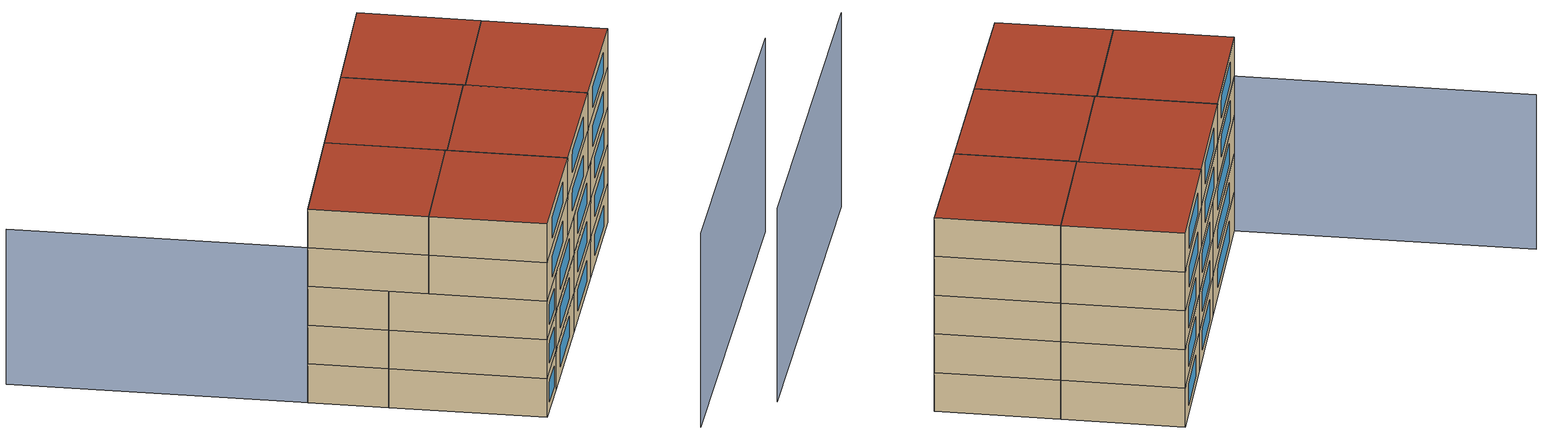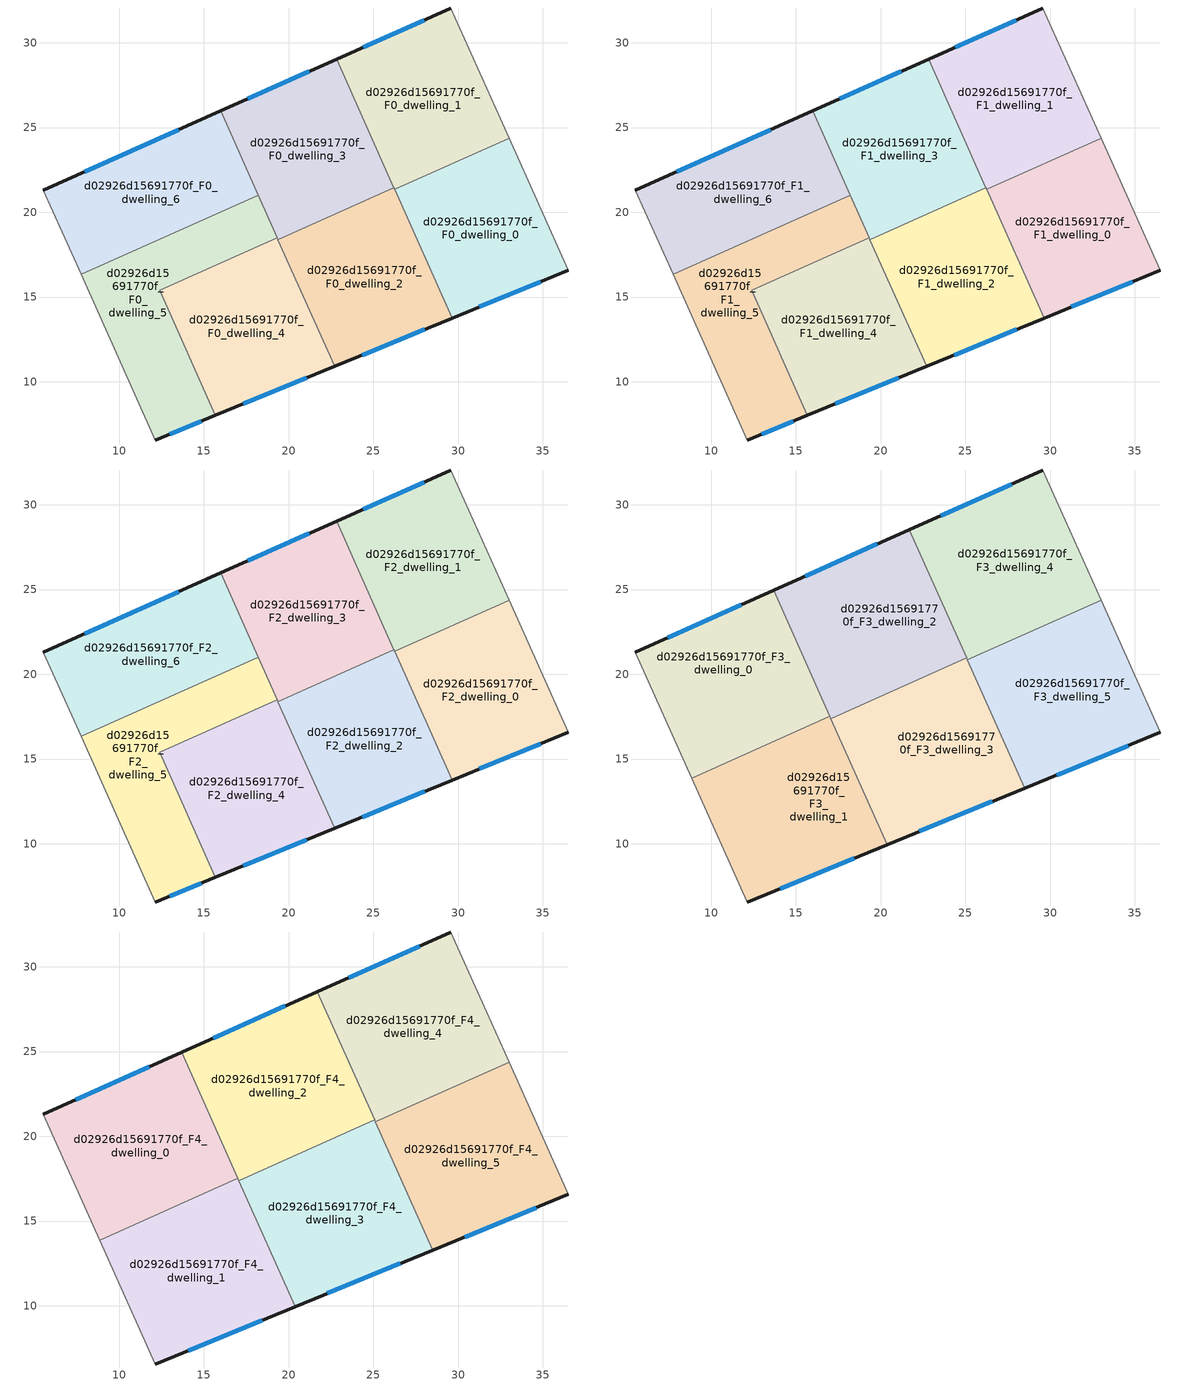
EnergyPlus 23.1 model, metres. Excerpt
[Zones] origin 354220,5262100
d02926d15691770f_F0_dwelling_0
 floor ground (EU_floor_Construction): 33.01,24.36 36.49,16.57 29.65,13.76 26.26,21.35 z0
 wall outside (EU_wall_Construction): 29.65,13.76 36.49,16.57 z0:3
 wall to d02926d15691770f_F0_dwelling_1 (EU_wall_Construction): 33.01,24.36 26.26,21.35 z0:3
 wall adiabatic (EU_wall_Construction): 36.49,16.57 33.01,24.36 z0:3
 wall to d02926d15691770f_F0_dwelling_2 (EU_wall_Construction): 26.26,21.35 29.65,13.76 z0:3
 window (EU_Window_Construction): 31.26,14.42 34.89,15.91 z0.7:2.3
d02926d15691770f_F0_dwelling_1
 floor ground (EU_floor_Construction): 29.58,32.05 33.01,24.36 26.26,21.35 22.83,29.04 z0
 wall outside (EU_wall_Construction): 29.58,32.05 22.83,29.04 z0:3
 wall adiabatic (EU_wall_Construction): 33.01,24.36 29.58,32.05 z0:3
 wall to d02926d15691770f_F0_dwelling_3 (EU_wall_Construction): 22.83,29.04 26.22,21.45 z0:3
 wall to d02926d15691770f_F0_dwelling_2 (EU_wall_Construction): 26.22,21.45 26.26,21.35 z0:3
 window (EU_Window_Construction): 27.99,31.34 24.41,29.75 z0.7:2.3
d02926d15691770f_F0_dwelling_2
 floor ground (EU_floor_Construction): 26.22,21.45 29.65,13.76 22.72,10.91 19.38,18.39 z0
 wall outside (EU_wall_Construction): 22.72,10.91 29.65,13.76 z0:3
 wall to d02926d15691770f_F0_dwelling_3 (EU_wall_Construction): 26.22,21.45 19.38,18.39 z0:3
 wall to d02926d15691770f_F0_dwelling_4 (EU_wall_Construction): 19.38,18.39 22.72,10.91 z0:3
 window (EU_Window_Construction): 24.35,11.58 28.02,13.09 z0.7:2.3
d02926d15691770f_F0_dwelling_3
 floor ground (EU_floor_Construction): 22.83,29.04 26.22,21.45 19.38,18.39 15.99,25.98 z0
 wall outside (EU_wall_Construction): 22.83,29.04 15.99,25.98 z0:3
 wall to d02926d15691770f_F0_dwelling_6 (EU_wall_Construction): 15.99,25.98 18.21,21.01 z0:3
 wall to d02926d15691770f_F0_dwelling_5 (EU_wall_Construction): 18.21,21.01 19.33,18.5 z0:3
 wall to d02926d15691770f_F0_dwelling_4 (EU_wall_Construction): 19.33,18.5 19.37,18.39 z0:3
 window (EU_Window_Construction): 21.22,28.32 17.59,26.7 z0.7:2.3
d02926d15691770f_F0_dwelling_4
 floor ground (EU_floor_Construction): 19.33,18.5 22.72,10.91 15.69,8.02 12.39,15.4 z0
 wall outside (EU_wall_Construction): 15.69,8.02 22.72,10.91 z0:3
 wall to d02926d15691770f_F0_dwelling_5 (EU_wall_Construction): 19.33,18.5 12.39,15.4 15.69,8.02 z0:3
 window (EU_Window_Construction): 17.34,8.7 21.07,10.23 z0.7:2.3
d02926d15691770f_F0_dwelling_5
 floor ground (EU_floor_Construction): 18.21,21.01 19.33,18.5 12.39,15.4 15.69,8.02 12.14,6.57 7.76,16.35 z0
 wall outside (EU_wall_Construction): 12.14,6.57 15.69,8.02 z0:3
 wall adiabatic (EU_wall_Construction): 7.76,16.35 12.14,6.57 z0:3
 wall to d02926d15691770f_F0_dwelling_6 (EU_wall_Construction): 18.21,21.01 7.76,16.35 z0:3
 window (EU_Window_Construction): 12.97,6.91 14.85,7.68 z0.7:2.3
d02926d15691770f_F0_dwelling_6
 floor ground (EU_floor_Construction): 15.99,25.98 18.21,21.01 7.76,16.35 5.53,21.31 z0
 wall outside (EU_wall_Construction): 15.99,25.98 5.53,21.31 z0:3
 wall adiabatic (EU_wall_Construction): 5.53,21.31 7.76,16.35 z0:3
 window (EU_Window_Construction): 13.53,24.88 7.99,22.41 z0.7:2.3
d02926d15691770f_F1_dwelling_0
 floor to d02926d15691770f_F0_dwelling_0 (EU_floor_Construction): 33.01,24.36 36.49,16.57 29.65,13.76 26.26,21.35 z3
 wall outside (EU_wall_Construction): 29.65,13.76 36.49,16.57 z3:6
 wall to d02926d15691770f_F1_dwelling_1 (EU_wall_Construction): 33.01,24.36 26.26,21.35 z3:6
 wall adiabatic (EU_wall_Construction): 36.49,16.57 33.01,24.36 z3:6
 wall to d02926d15691770f_F1_dwelling_2 (EU_wall_Construction): 26.26,21.35 29.65,13.76 z3:6
 window (EU_Window_Construction): 31.26,14.42 34.89,15.91 z3.7:5.3
d02926d15691770f_F1_dwelling_1
 floor to d02926d15691770f_F0_dwelling_1 (EU_floor_Construction): 29.58,32.05 33.01,24.36 26.26,21.35 22.83,29.04 z3
 wall outside (EU_wall_Construction): 29.58,32.05 22.83,29.04 z3:6
 wall adiabatic (EU_wall_Construction): 33.01,24.36 29.58,32.05 z3:6
 wall to d02926d15691770f_F1_dwelling_3 (EU_wall_Construction): 22.83,29.04 26.22,21.45 z3:6
 wall to d02926d15691770f_F1_dwelling_2 (EU_wall_Construction): 26.22,21.45 26.26,21.35 z3:6
 window (EU_Window_Construction): 27.99,31.34 24.41,29.75 z3.7:5.3
d02926d15691770f_F1_dwelling_2
 floor to d02926d15691770f_F0_dwelling_2 (EU_floor_Construction): 26.22,21.45 29.65,13.76 22.72,10.91 19.38,18.39 z3
 wall outside (EU_wall_Construction): 22.72,10.91 29.65,13.76 z3:6
 wall to d02926d15691770f_F1_dwelling_3 (EU_wall_Construction): 26.22,21.45 19.38,18.39 z3:6
 wall to d02926d15691770f_F1_dwelling_4 (EU_wall_Construction): 19.38,18.39 22.72,10.91 z3:6
 window (EU_Window_Construction): 24.35,11.58 28.02,13.09 z3.7:5.3
d02926d15691770f_F1_dwelling_3
 floor to d02926d15691770f_F0_dwelling_3 (EU_floor_Construction): 22.83,29.04 26.22,21.45 19.38,18.39 15.99,25.98 z3
 wall outside (EU_wall_Construction): 22.83,29.04 15.99,25.98 z3:6
 wall to d02926d15691770f_F1_dwelling_6 (EU_wall_Construction): 15.99,25.98 18.21,21.01 z3:6
 wall to d02926d15691770f_F1_dwelling_5 (EU_wall_Construction): 18.21,21.01 19.33,18.5 z3:6
 wall to d02926d15691770f_F1_dwelling_4 (EU_wall_Construction): 19.33,18.5 19.37,18.39 z3:6
 window (EU_Window_Construction): 21.22,28.32 17.59,26.7 z3.7:5.3
d02926d15691770f_F1_dwelling_4
 floor to d02926d15691770f_F0_dwelling_4 (EU_floor_Construction): 19.33,18.5 22.72,10.91 15.69,8.02 12.39,15.4 z3
 wall outside (EU_wall_Construction): 15.69,8.02 22.72,10.91 z3:6
 wall to d02926d15691770f_F1_dwelling_5 (EU_wall_Construction): 19.33,18.5 12.39,15.4 15.69,8.02 z3:6
 window (EU_Window_Construction): 17.34,8.7 21.07,10.23 z3.7:5.3
d02926d15691770f_F1_dwelling_5
 floor to d02926d15691770f_F0_dwelling_5 (EU_floor_Construction): 18.21,21.01 19.33,18.5 12.39,15.4 15.69,8.02 12.14,6.57 7.76,16.35 z3
 wall outside (EU_wall_Construction): 12.14,6.57 15.69,8.02 z3:6
 wall adiabatic (EU_wall_Construction): 7.76,16.35 12.14,6.57 z3:6
 wall to d02926d15691770f_F1_dwelling_6 (EU_wall_Construction): 18.21,21.01 7.76,16.35 z3:6
 window (EU_Window_Construction): 12.97,6.91 14.85,7.68 z3.7:5.3
d02926d15691770f_F1_dwelling_6
 floor to d02926d15691770f_F0_dwelling_6 (EU_floor_Construction): 15.99,25.98 18.21,21.01 7.76,16.35 5.53,21.31 z3
 wall outside (EU_wall_Construction): 15.99,25.98 5.53,21.31 z3:6
 wall adiabatic (EU_wall_Construction): 5.53,21.31 7.76,16.35 z3:6
 window (EU_Window_Construction): 13.53,24.88 7.99,22.41 z3.7:5.3
d02926d15691770f_F2_dwelling_0
 floor to d02926d15691770f_F1_dwelling_0 (EU_floor_Construction): 33.01,24.36 36.49,16.57 29.65,13.76 26.26,21.35 z6
 wall outside (EU_wall_Construction): 29.65,13.76 36.49,16.57 z6:9
 wall to d02926d15691770f_F2_dwelling_1 (EU_wall_Construction): 33.01,24.36 26.26,21.35 z6:9
 wall adiabatic (EU_wall_Construction): 36.49,16.57 33.01,24.36 z6:9
 wall to d02926d15691770f_F2_dwelling_2 (EU_wall_Construction): 26.26,21.35 29.65,13.76 z6:9
 window (EU_Window_Construction): 31.26,14.42 34.89,15.91 z6.7:8.3
 ceiling adiabatic (EU_roof_Construction): 36.49,16.57 33.01,24.36 26.26,21.35 29.65,13.76 z9
d02926d15691770f_F2_dwelling_1
 floor to d02926d15691770f_F1_dwelling_1 (EU_floor_Construction): 29.58,32.05 33.01,24.36 26.26,21.35 22.83,29.04 z6
 wall outside (EU_wall_Construction): 29.58,32.05 22.83,29.04 z6:9
 wall adiabatic (EU_wall_Construction): 33.01,24.36 29.58,32.05 z6:9
 wall to d02926d15691770f_F2_dwelling_3 (EU_wall_Construction): 22.83,29.04 26.22,21.45 z6:9
 wall to d02926d15691770f_F2_dwelling_2 (EU_wall_Construction): 26.22,21.45 26.26,21.35 z6:9
 window (EU_Window_Construction): 27.99,31.34 24.41,29.75 z6.7:8.3
d02926d15691770f_F2_dwelling_2
 floor to d02926d15691770f_F1_dwelling_2 (EU_floor_Construction): 26.22,21.45 29.65,13.76 22.72,10.91 19.38,18.39 z6
 wall outside (EU_wall_Construction): 22.72,10.91 29.65,13.76 z6:9
 wall to d02926d15691770f_F2_dwelling_3 (EU_wall_Construction): 26.22,21.45 19.38,18.39 z6:9
 wall to d02926d15691770f_F2_dwelling_4 (EU_wall_Construction): 19.38,18.39 22.72,10.91 z6:9
 window (EU_Window_Construction): 24.35,11.58 28.02,13.09 z6.7:8.3
d02926d15691770f_F2_dwelling_3
 floor to d02926d15691770f_F1_dwelling_3 (EU_floor_Construction): 22.83,29.04 26.22,21.45 19.38,18.39 15.99,25.98 z6
 wall outside (EU_wall_Construction): 22.83,29.04 15.99,25.98 z6:9
 wall to d02926d15691770f_F2_dwelling_6 (EU_wall_Construction): 15.99,25.98 18.21,21.01 z6:9
 wall to d02926d15691770f_F2_dwelling_5 (EU_wall_Construction): 18.21,21.01 19.33,18.5 z6:9
 wall to d02926d15691770f_F2_dwelling_4 (EU_wall_Construction): 19.33,18.5 19.37,18.39 z6:9
 window (EU_Window_Construction): 21.22,28.32 17.59,26.7 z6.7:8.3
d02926d15691770f_F2_dwelling_4
 floor to d02926d15691770f_F1_dwelling_4 (EU_floor_Construction): 19.33,18.5 22.72,10.91 15.69,8.02 12.39,15.4 z6
 wall outside (EU_wall_Construction): 15.69,8.02 22.72,10.91 z6:9
 wall to d02926d15691770f_F2_dwelling_5 (EU_wall_Construction): 19.33,18.5 12.39,15.4 15.69,8.02 z6:9
 window (EU_Window_Construction): 17.34,8.7 21.07,10.23 z6.7:8.3
d02926d15691770f_F2_dwelling_5
 floor to d02926d15691770f_F1_dwelling_5 (EU_floor_Construction): 18.21,21.01 19.33,18.5 12.39,15.4 15.69,8.02 12.14,6.57 7.76,16.35 z6
 wall outside (EU_wall_Construction): 12.14,6.57 15.69,8.02 z6:9
 wall adiabatic (EU_wall_Construction): 7.76,16.35 12.14,6.57 z6:9
 wall to d02926d15691770f_F2_dwelling_6 (EU_wall_Construction): 18.21,21.01 7.76,16.35 z6:9
 window (EU_Window_Construction): 12.97,6.91 14.85,7.68 z6.7:8.3
d02926d15691770f_F2_dwelling_6
 floor to d02926d15691770f_F1_dwelling_6 (EU_floor_Construction): 15.99,25.98 18.21,21.01 7.76,16.35 5.53,21.31 z6
 wall outside (EU_wall_Construction): 15.99,25.98 5.53,21.31 z6:9
 wall adiabatic (EU_wall_Construction): 5.53,21.31 7.76,16.35 z6:9
 window (EU_Window_Construction): 13.53,24.88 7.99,22.41 z6.7:8.3
d02926d15691770f_F3_dwelling_0
 floor to d02926d15691770f_F2_dwelling_6 (EU_floor_Construction): 13.68,24.95 15.9,19.98 7.76,16.35 5.53,21.31 z9
 floor to d02926d15691770f_F2_dwelling_5 (EU_floor_Construction): 15.9,19.98 17.01,17.52 8.86,13.88 7.76,16.35 z9
 wall outside (EU_wall_Construction): 13.68,24.95 5.53,21.31 z9:12
 wall to d02926d15691770f_F3_dwelling_1 (EU_wall_Construction): 8.86,13.88 17.01,17.52 z9:12
 wall adiabatic (EU_wall_Construction): 5.53,21.31 8.86,13.88 z9:12
 wall to d02926d15691770f_F3_dwelling_2 (EU_wall_Construction): 17.01,17.52 13.68,24.95 z9:12
 window (EU_Window_Construction): 11.77,24.1 7.45,22.16 z9.7:11.3
d02926d15691770f_F3_dwelling_1
 floor to d02926d15691770f_F2_dwelling_4 (EU_floor_Construction): 17.03,17.47 20.38,9.95 15.69,8.02 12.39,15.4 z9
 floor to d02926d15691770f_F2_dwelling_5 (EU_floor_Construction): 17.01,17.52 17.03,17.47 12.39,15.4 15.69,8.02 12.14,6.57 8.86,13.88 z9
 wall outside (EU_wall_Construction): 12.14,6.57 20.39,9.95 z9:12
 wall adiabatic (EU_wall_Construction): 8.86,13.88 12.14,6.57 z9:12
 wall to d02926d15691770f_F3_dwelling_3 (EU_wall_Construction): 20.38,9.95 17.06,17.39 z9:12
 wall to d02926d15691770f_F3_dwelling_2 (EU_wall_Construction): 17.06,17.39 17.01,17.52 z9:12
 window (EU_Window_Construction): 14.08,7.36 18.45,9.16 z9.7:11.3
d02926d15691770f_F3_dwelling_2
 floor to d02926d15691770f_F2_dwelling_3 (EU_floor_Construction): 21.69,28.53 25.07,20.97 19.36,18.42 15.99,25.98 z9
 floor to d02926d15691770f_F2_dwelling_6 (EU_floor_Construction): 15.99,25.98 18.21,21.01 15.9,19.98 13.68,24.95 z9
 floor to d02926d15691770f_F2_dwelling_4 (EU_floor_Construction): 19.33,18.5 19.36,18.42 17.06,17.39 17.03,17.47 z9
 floor to d02926d15691770f_F2_dwelling_5 (EU_floor_Construction): 18.2,21.01 19.33,18.5 17.03,17.47 15.9,19.98 z9
 wall outside (EU_wall_Construction): 21.69,28.53 13.68,24.95 z9:12
 wall to d02926d15691770f_F3_dwelling_3 (EU_wall_Construction): 17.06,17.39 25.07,20.97 z9:12
 wall to d02926d15691770f_F3_dwelling_4 (EU_wall_Construction): 25.07,20.97 21.69,28.53 z9:12
 window (EU_Window_Construction): 19.81,27.69 15.56,25.79 z9.7:11.3
d02926d15691770f_F3_dwelling_3
 floor to d02926d15691770f_F2_dwelling_2 (EU_floor_Construction): 25.08,20.94 28.5,13.29 22.72,10.91 19.38,18.39 z9
 floor to d02926d15691770f_F2_dwelling_4 (EU_floor_Construction): 19.36,18.42 22.72,10.91 20.38,9.95 17.06,17.39 z9
 floor to d02926d15691770f_F2_dwelling_3 (EU_floor_Construction): 25.07,20.97 25.08,20.94 19.38,18.39 19.36,18.42 z9
 wall outside (EU_wall_Construction): 20.39,9.95 28.5,13.29 z9:12
 wall to d02926d15691770f_F3_dwelling_5 (EU_wall_Construction): 28.5,13.29 25.12,20.85 z9:12
 wall to d02926d15691770f_F3_dwelling_4 (EU_wall_Construction): 25.12,20.85 25.07,20.97 z9:12
 window (EU_Window_Construction): 22.29,10.73 26.6,12.5 z9.7:11.3
d02926d15691770f_F3_dwelling_4
 floor to d02926d15691770f_F2_dwelling_1 (EU_floor_Construction): 29.58,32.05 33.01,24.37 26.26,21.36 22.83,29.04 z9
 floor to d02926d15691770f_F2_dwelling_2 (EU_floor_Construction): 26.22,21.45 26.26,21.36 25.12,20.85 25.08,20.94 z9
 floor to d02926d15691770f_F2_dwelling_3 (EU_floor_Construction): 22.83,29.04 26.22,21.45 25.08,20.94 21.69,28.53 z9
 wall outside (EU_wall_Construction): 29.58,32.05 21.69,28.53 z9:12
 wall to d02926d15691770f_F3_dwelling_5 (EU_wall_Construction): 25.12,20.85 33.01,24.37 z9:12
 wall adiabatic (EU_wall_Construction): 33.01,24.37 29.58,32.05 z9:12
 window (EU_Window_Construction): 27.73,31.23 23.54,29.36 z9.7:11.3
d02926d15691770f_F3_dwelling_5
 floor to d02926d15691770f_F2_dwelling_2 (EU_floor_Construction): 26.26,21.36 29.65,13.76 28.5,13.29 25.12,20.85 z9
 floor adiabatic (EU_floor_Construction): 33.01,24.37 36.49,16.57 29.65,13.76 26.26,21.36 z9
 wall outside (EU_wall_Construction): 28.5,13.29 36.49,16.57 z9:12
 wall adiabatic (EU_wall_Construction): 36.49,16.57 33.01,24.37 z9:12
 window (EU_Window_Construction): 30.38,14.06 34.62,15.8 z9.7:11.3
d02926d15691770f_F4_dwelling_0
 floor to d02926d15691770f_F3_dwelling_0 (EU_floor_Construction): 13.68,24.95 17.01,17.52 8.86,13.88 5.53,21.31 z12
 wall outside (EU_wall_Construction): 13.68,24.95 5.53,21.31 z12:15
 wall to d02926d15691770f_F4_dwelling_1 (EU_wall_Construction): 8.86,13.88 17.01,17.52 z12:15
 wall adiabatic (EU_wall_Construction): 5.53,21.31 8.86,13.88 z12:15
 wall to d02926d15691770f_F4_dwelling_2 (EU_wall_Construction): 17.01,17.52 13.68,24.95 z12:15
 window (EU_Window_Construction): 11.77,24.1 7.45,22.16 z12.7:14.3
 roof outside (EU_roof_Construction): 17.01,17.52 13.68,24.95 5.53,21.31 8.86,13.88 z15
d02926d15691770f_F4_dwelling_1
 floor to d02926d15691770f_F3_dwelling_1 (EU_floor_Construction): 17.01,17.52 20.39,9.95 12.14,6.57 8.86,13.88 z12
 wall outside (EU_wall_Construction): 12.14,6.57 20.39,9.95 z12:15
 wall adiabatic (EU_wall_Construction): 8.86,13.88 12.14,6.57 z12:15
 wall to d02926d15691770f_F4_dwelling_3 (EU_wall_Construction): 20.38,9.95 17.06,17.39 z12:15
 wall to d02926d15691770f_F4_dwelling_2 (EU_wall_Construction): 17.06,17.39 17.01,17.52 z12:15
 window (EU_Window_Construction): 14.08,7.36 18.45,9.16 z12.7:14.3
 roof outside (EU_roof_Construction): 20.39,9.95 17.01,17.52 8.86,13.88 12.14,6.57 z15
d02926d15691770f_F4_dwelling_2
 floor to d02926d15691770f_F3_dwelling_2 (EU_floor_Construction): 21.69,28.53 25.07,20.97 17.06,17.39 13.68,24.95 z12
 wall outside (EU_wall_Construction): 21.69,28.53 13.68,24.95 z12:15
 wall to d02926d15691770f_F4_dwelling_3 (EU_wall_Construction): 17.06,17.39 25.07,20.97 z12:15
 wall to d02926d15691770f_F4_dwelling_4 (EU_wall_Construction): 25.07,20.97 21.69,28.53 z12:15
 window (EU_Window_Construction): 19.81,27.69 15.56,25.79 z12.7:14.3
 roof outside (EU_roof_Construction): 25.07,20.97 21.69,28.53 13.68,24.95 17.06,17.39 z15
d02926d15691770f_F4_dwelling_3
 floor to d02926d15691770f_F3_dwelling_3 (EU_floor_Construction): 25.07,20.97 28.5,13.29 20.39,9.95 17.06,17.39 z12
 wall outside (EU_wall_Construction): 20.39,9.95 28.5,13.29 z12:15
 wall to d02926d15691770f_F4_dwelling_5 (EU_wall_Construction): 28.5,13.29 25.12,20.85 z12:15
 wall to d02926d15691770f_F4_dwelling_4 (EU_wall_Construction): 25.12,20.85 25.07,20.97 z12:15
 window (EU_Window_Construction): 22.29,10.73 26.6,12.5 z12.7:14.3
 roof outside (EU_roof_Construction): 28.5,13.29 25.07,20.97 17.06,17.39 20.39,9.95 z15
d02926d15691770f_F4_dwelling_4
 floor to d02926d15691770f_F3_dwelling_4 (EU_floor_Construction): 29.58,32.05 33.01,24.37 25.12,20.85 21.69,28.53 z12
 wall outside (EU_wall_Construction): 29.58,32.05 21.69,28.53 z12:15
 wall to d02926d15691770f_F4_dwelling_5 (EU_wall_Construction): 25.12,20.85 33.01,24.37 z12:15
 wall adiabatic (EU_wall_Construction): 33.01,24.37 29.58,32.05 z12:15
 window (EU_Window_Construction): 27.73,31.23 23.54,29.36 z12.7:14.3
 roof outside (EU_roof_Construction): 33.01,24.37 29.58,32.05 21.69,28.53 25.12,20.85 z15
d02926d15691770f_F4_dwelling_5
 floor to d02926d15691770f_F3_dwelling_5 (EU_floor_Construction): 33.01,24.37 36.49,16.57 28.5,13.29 25.12,20.85 z12
 wall outside (EU_wall_Construction): 28.5,13.29 36.49,16.57 z12:15
 wall adiabatic (EU_wall_Construction): 36.49,16.57 33.01,24.37 z12:15
 window (EU_Window_Construction): 30.38,14.06 34.62,15.8 z12.7:14.3
 roof outside (EU_roof_Construction): 36.49,16.57 33.01,24.37 25.12,20.85 28.5,13.29 z15
shading: 16.36,-2.89 40.87,6.9 z0:15; -2.84,39.89 12.17,6.58 z0:12
[Building]
EU S2 Campaign: North Axis=0; Terrain=City; Solar Distribution=FullExterior
[Site:Location]
Budapest.Ferenc.Liszt.Intl.AP: Latitude=47.437; Longitude=19.256; Time Zone=1; Elevation=185
[SizingPeriod:WeatherFileDays]
AnnualSizingPeriod: Begin Month=1; Begin Day of Month=1; End Month=12; End Day of Month=31; Day of Week for Start Day=Monday; Use Weather File Daylight Saving Period=No; Use Weather File Rain and Snow Indicators=No
[MATERIAL]
EU_InternalMass_Material: Roughness=MediumRough; Thickness=0.1; Conductivity=1; Density=1800; Specific Heat=900; Thermal Absorptance=0.9; Solar Absorptance=0.7; Visible Absorptance=0.7
[MATERIAL:NOMASS] Roughness=MediumRough; Thermal Absorptance=0.9; Solar Absorptance=0.7; Visible Absorptance=0.7
Name | Thermal Resistance
EU_wall_NoMass | 0.832559
EU_roof_NoMass | 1.39638
EU_floor_NoMass | 0.872794
[WINDOWMATERIAL:SIMPLEGLAZINGSYSTEM]
EU_Window_SimpleGlazing: UFactor=2.79869; Solar Heat Gain Coefficient=0.75; Visible Transmittance=0.75
[CONSTRUCTION]
EU_wall_Construction: EU_wall_NoMass
EU_roof_Construction: EU_roof_NoMass
EU_floor_Construction: EU_floor_NoMass
EU_Window_Construction: EU_Window_SimpleGlazing
EU_InternalMass_Construction: EU_InternalMass_Material
[ZONE] Type=1; Multiplier=1; Ceiling Height=autocalculate; Floor Area=autocalculate; Part of Total Floor Area=Yes
Name | Volume
d02926d15691770f_F0_dwelling_0; d02926d15691770f_F1_dwelling_0; d02926d15691770f_F2_dwelling_0 | 186.789
d02926d15691770f_F3_dwelling_0; d02926d15691770f_F4_dwelling_0 | 217.941
d02926d15691770f_F0_dwelling_1; d02926d15691770f_F1_dwelling_1; d02926d15691770f_F2_dwelling_1; d02926d15691770f_F0_dwelling_2; d02926d15691770f_F1_dwelling_2; d02926d15691770f_F2_dwelling_2 | 186.798
d02926d15691770f_F3_dwelling_1; d02926d15691770f_F4_dwelling_1 | 217.944
d02926d15691770f_F3_dwelling_2; d02926d15691770f_F4_dwelling_2 | 217.951
d02926d15691770f_F0_dwelling_3; d02926d15691770f_F1_dwelling_3; d02926d15691770f_F2_dwelling_3 | 186.809
d02926d15691770f_F3_dwelling_3; d02926d15691770f_F4_dwelling_3 | 217.939
d02926d15691770f_F0_dwelling_4; d02926d15691770f_F1_dwelling_4; d02926d15691770f_F2_dwelling_4 | 186.781
d02926d15691770f_F3_dwelling_4; d02926d15691770f_F4_dwelling_4 | 217.924
d02926d15691770f_F0_dwelling_5; d02926d15691770f_F1_dwelling_5; d02926d15691770f_F2_dwelling_5 | 186.799
d02926d15691770f_F3_dwelling_5; d02926d15691770f_F4_dwelling_5 | 217.933
d02926d15691770f_F0_dwelling_6; d02926d15691770f_F1_dwelling_6; d02926d15691770f_F2_dwelling_6 | 186.803
[INTERNALMASS] Construction=EU_InternalMass_Construction
Name | Zone or ZoneList | Surface Area
d02926d15691770f_F0_dwelling_0_EU_InternalMass | d02926d15691770f_F0_dwelling_0 | 62.2621
d02926d15691770f_F0_dwelling_1_EU_InternalMass | d02926d15691770f_F0_dwelling_1 | 62.2656
d02926d15691770f_F0_dwelling_2_EU_InternalMass | d02926d15691770f_F0_dwelling_2 | 62.2664
d02926d15691770f_F0_dwelling_3_EU_InternalMass | d02926d15691770f_F0_dwelling_3 | 62.2711
d02926d15691770f_F0_dwelling_4_EU_InternalMass | d02926d15691770f_F0_dwelling_4 | 62.259
d02926d15691770f_F0_dwelling_5_EU_InternalMass | d02926d15691770f_F0_dwelling_5 | 62.2664
d02926d15691770f_F0_dwelling_6_EU_InternalMass | d02926d15691770f_F0_dwelling_6 | 62.2668
d02926d15691770f_F1_dwelling_0_EU_InternalMass | d02926d15691770f_F1_dwelling_0 | 62.2621
d02926d15691770f_F1_dwelling_1_EU_InternalMass | d02926d15691770f_F1_dwelling_1 | 62.2656
d02926d15691770f_F1_dwelling_2_EU_InternalMass | d02926d15691770f_F1_dwelling_2 | 62.2664
d02926d15691770f_F1_dwelling_3_EU_InternalMass | d02926d15691770f_F1_dwelling_3 | 62.2711
d02926d15691770f_F1_dwelling_4_EU_InternalMass | d02926d15691770f_F1_dwelling_4 | 62.259
d02926d15691770f_F1_dwelling_5_EU_InternalMass | d02926d15691770f_F1_dwelling_5 | 62.2664
d02926d15691770f_F1_dwelling_6_EU_InternalMass | d02926d15691770f_F1_dwelling_6 | 62.2668
d02926d15691770f_F2_dwelling_0_EU_InternalMass | d02926d15691770f_F2_dwelling_0 | 62.2621
d02926d15691770f_F2_dwelling_1_EU_InternalMass | d02926d15691770f_F2_dwelling_1 | 62.2656
d02926d15691770f_F2_dwelling_2_EU_InternalMass | d02926d15691770f_F2_dwelling_2 | 62.2664
d02926d15691770f_F2_dwelling_3_EU_InternalMass | d02926d15691770f_F2_dwelling_3 | 62.2711
d02926d15691770f_F2_dwelling_4_EU_InternalMass | d02926d15691770f_F2_dwelling_4 | 62.259
d02926d15691770f_F2_dwelling_5_EU_InternalMass | d02926d15691770f_F2_dwelling_5 | 62.2664
d02926d15691770f_F2_dwelling_6_EU_InternalMass | d02926d15691770f_F2_dwelling_6 | 62.2668
d02926d15691770f_F3_dwelling_0_EU_InternalMass | d02926d15691770f_F3_dwelling_0 | 72.647
d02926d15691770f_F3_dwelling_1_EU_InternalMass | d02926d15691770f_F3_dwelling_1 | 72.6483
d02926d15691770f_F3_dwelling_2_EU_InternalMass | d02926d15691770f_F3_dwelling_2 | 72.6502
d02926d15691770f_F3_dwelling_3_EU_InternalMass | d02926d15691770f_F3_dwelling_3 | 72.6465
d02926d15691770f_F3_dwelling_4_EU_InternalMass | d02926d15691770f_F3_dwelling_4 | 72.6413
d02926d15691770f_F3_dwelling_5_EU_InternalMass | d02926d15691770f_F3_dwelling_5 | 72.6444
d02926d15691770f_F4_dwelling_0_EU_InternalMass | d02926d15691770f_F4_dwelling_0 | 72.647
d02926d15691770f_F4_dwelling_1_EU_InternalMass | d02926d15691770f_F4_dwelling_1 | 72.6483
d02926d15691770f_F4_dwelling_2_EU_InternalMass | d02926d15691770f_F4_dwelling_2 | 72.6502
d02926d15691770f_F4_dwelling_3_EU_InternalMass | d02926d15691770f_F4_dwelling_3 | 72.6465
d02926d15691770f_F4_dwelling_4_EU_InternalMass | d02926d15691770f_F4_dwelling_4 | 72.6413
d02926d15691770f_F4_dwelling_5_EU_InternalMass | d02926d15691770f_F4_dwelling_5 | 72.6444
[OTHEREQUIPMENT] Fuel Type=Electricity; Design Level Calculation Method=Watts/Area; Power per Zone Floor Area=1; Fraction Latent=0; Fraction Radiant=0; Fraction Lost=0; Carbon Dioxide Generation Rate=0; EndUse Subcategory=EU_Step8_InternalGains
Name | Zone or ZoneList or Space or SpaceList | Schedule
EU_Step8_InternalGain_d02926d15691770f_F0_dwelling_0_f000 | d02926d15691770f_F0_dwelling_0 | EU_Step8_GainSchedule_d02926d15691770f_F0_dwelling_0_f000
EU_Step8_InternalGain_d02926d15691770f_F0_dwelling_1_f000 | d02926d15691770f_F0_dwelling_1 | EU_Step8_GainSchedule_d02926d15691770f_F0_dwelling_1_f000
EU_Step8_InternalGain_d02926d15691770f_F0_dwelling_2_f000 | d02926d15691770f_F0_dwelling_2 | EU_Step8_GainSchedule_d02926d15691770f_F0_dwelling_2_f000
EU_Step8_InternalGain_d02926d15691770f_F0_dwelling_3_f000 | d02926d15691770f_F0_dwelling_3 | EU_Step8_GainSchedule_d02926d15691770f_F0_dwelling_3_f000
EU_Step8_InternalGain_d02926d15691770f_F0_dwelling_4_f000 | d02926d15691770f_F0_dwelling_4 | EU_Step8_GainSchedule_d02926d15691770f_F0_dwelling_4_f000
EU_Step8_InternalGain_d02926d15691770f_F0_dwelling_5_f000 | d02926d15691770f_F0_dwelling_5 | EU_Step8_GainSchedule_d02926d15691770f_F0_dwelling_5_f000
EU_Step8_InternalGain_d02926d15691770f_F0_dwelling_6_f000 | d02926d15691770f_F0_dwelling_6 | EU_Step8_GainSchedule_d02926d15691770f_F0_dwelling_6_f000
EU_Step8_InternalGain_d02926d15691770f_F1_dwelling_0_f000 | d02926d15691770f_F1_dwelling_0 | EU_Step8_GainSchedule_d02926d15691770f_F1_dwelling_0_f000
EU_Step8_InternalGain_d02926d15691770f_F1_dwelling_1_f000 | d02926d15691770f_F1_dwelling_1 | EU_Step8_GainSchedule_d02926d15691770f_F1_dwelling_1_f000
EU_Step8_InternalGain_d02926d15691770f_F1_dwelling_2_f000 | d02926d15691770f_F1_dwelling_2 | EU_Step8_GainSchedule_d02926d15691770f_F1_dwelling_2_f000
EU_Step8_InternalGain_d02926d15691770f_F1_dwelling_3_f000 | d02926d15691770f_F1_dwelling_3 | EU_Step8_GainSchedule_d02926d15691770f_F1_dwelling_3_f000
EU_Step8_InternalGain_d02926d15691770f_F1_dwelling_4_f000 | d02926d15691770f_F1_dwelling_4 | EU_Step8_GainSchedule_d02926d15691770f_F1_dwelling_4_f000
EU_Step8_InternalGain_d02926d15691770f_F1_dwelling_5_f000 | d02926d15691770f_F1_dwelling_5 | EU_Step8_GainSchedule_d02926d15691770f_F1_dwelling_5_f000
EU_Step8_InternalGain_d02926d15691770f_F1_dwelling_6_f000 | d02926d15691770f_F1_dwelling_6 | EU_Step8_GainSchedule_d02926d15691770f_F1_dwelling_6_f000
EU_Step8_InternalGain_d02926d15691770f_F2_dwelling_0_f000 | d02926d15691770f_F2_dwelling_0 | EU_Step8_GainSchedule_d02926d15691770f_F2_dwelling_0_f000
EU_Step8_InternalGain_d02926d15691770f_F2_dwelling_1_f000 | d02926d15691770f_F2_dwelling_1 | EU_Step8_GainSchedule_d02926d15691770f_F2_dwelling_1_f000
EU_Step8_InternalGain_d02926d15691770f_F2_dwelling_2_f000 | d02926d15691770f_F2_dwelling_2 | EU_Step8_GainSchedule_d02926d15691770f_F2_dwelling_2_f000
EU_Step8_InternalGain_d02926d15691770f_F2_dwelling_3_f000 | d02926d15691770f_F2_dwelling_3 | EU_Step8_GainSchedule_d02926d15691770f_F2_dwelling_3_f000
EU_Step8_InternalGain_d02926d15691770f_F2_dwelling_4_f000 | d02926d15691770f_F2_dwelling_4 | EU_Step8_GainSchedule_d02926d15691770f_F2_dwelling_4_f000
EU_Step8_InternalGain_d02926d15691770f_F2_dwelling_5_f000 | d02926d15691770f_F2_dwelling_5 | EU_Step8_GainSchedule_d02926d15691770f_F2_dwelling_5_f000
EU_Step8_InternalGain_d02926d15691770f_F2_dwelling_6_f000 | d02926d15691770f_F2_dwelling_6 | EU_Step8_GainSchedule_d02926d15691770f_F2_dwelling_6_f000
EU_Step8_InternalGain_d02926d15691770f_F3_dwelling_0_f000 | d02926d15691770f_F3_dwelling_0 | EU_Step8_GainSchedule_d02926d15691770f_F3_dwelling_0_f000
EU_Step8_InternalGain_d02926d15691770f_F3_dwelling_1_f000 | d02926d15691770f_F3_dwelling_1 | EU_Step8_GainSchedule_d02926d15691770f_F3_dwelling_1_f000
EU_Step8_InternalGain_d02926d15691770f_F3_dwelling_2_f000 | d02926d15691770f_F3_dwelling_2 | EU_Step8_GainSchedule_d02926d15691770f_F3_dwelling_2_f000
EU_Step8_InternalGain_d02926d15691770f_F3_dwelling_3_f000 | d02926d15691770f_F3_dwelling_3 | EU_Step8_GainSchedule_d02926d15691770f_F3_dwelling_3_f000
EU_Step8_InternalGain_d02926d15691770f_F3_dwelling_4_f000 | d02926d15691770f_F3_dwelling_4 | EU_Step8_GainSchedule_d02926d15691770f_F3_dwelling_4_f000
EU_Step8_InternalGain_d02926d15691770f_F3_dwelling_5_f000 | d02926d15691770f_F3_dwelling_5 | EU_Step8_GainSchedule_d02926d15691770f_F3_dwelling_5_f000
EU_Step8_InternalGain_d02926d15691770f_F4_dwelling_0_f000 | d02926d15691770f_F4_dwelling_0 | EU_Step8_GainSchedule_d02926d15691770f_F4_dwelling_0_f000
EU_Step8_InternalGain_d02926d15691770f_F4_dwelling_1_f000 | d02926d15691770f_F4_dwelling_1 | EU_Step8_GainSchedule_d02926d15691770f_F4_dwelling_1_f000
EU_Step8_InternalGain_d02926d15691770f_F4_dwelling_2_f000 | d02926d15691770f_F4_dwelling_2 | EU_Step8_GainSchedule_d02926d15691770f_F4_dwelling_2_f000
EU_Step8_InternalGain_d02926d15691770f_F4_dwelling_3_f000 | d02926d15691770f_F4_dwelling_3 | EU_Step8_GainSchedule_d02926d15691770f_F4_dwelling_3_f000
EU_Step8_InternalGain_d02926d15691770f_F4_dwelling_4_f000 | d02926d15691770f_F4_dwelling_4 | EU_Step8_GainSchedule_d02926d15691770f_F4_dwelling_4_f000
EU_Step8_InternalGain_d02926d15691770f_F4_dwelling_5_f000 | d02926d15691770f_F4_dwelling_5 | EU_Step8_GainSchedule_d02926d15691770f_F4_dwelling_5_f000
[ZONEVENTILATION:DESIGNFLOWRATE] Schedule=EU_AlwaysOn; Design Flow Rate Calculation Method=AirChanges/Hour; Air Changes per Hour=0.475469; Ventilation Type=Natural; Fan Pressure Rise=0; Fan Total Efficiency=1; Constant Term Coefficient=1; Temperature Term Coefficient=0; Velocity Term Coefficient=0; Velocity Squared Term Coefficient=0; Minimum Indoor Temperature=-100; Maximum Indoor Temperature=100; Delta Temperature=-100; Minimum Outdoor Temperature=-100; Maximum Outdoor Temperature=100; Maximum Wind Speed=40
Name | Zone or ZoneList or Space or SpaceList
EU_ConstantAir_d02926d15691770f_F0_dwelling_0 | d02926d15691770f_F0_dwelling_0
EU_ConstantAir_d02926d15691770f_F0_dwelling_1 | d02926d15691770f_F0_dwelling_1
EU_ConstantAir_d02926d15691770f_F0_dwelling_2 | d02926d15691770f_F0_dwelling_2
EU_ConstantAir_d02926d15691770f_F0_dwelling_3 | d02926d15691770f_F0_dwelling_3
EU_ConstantAir_d02926d15691770f_F0_dwelling_4 | d02926d15691770f_F0_dwelling_4
EU_ConstantAir_d02926d15691770f_F0_dwelling_5 | d02926d15691770f_F0_dwelling_5
EU_ConstantAir_d02926d15691770f_F0_dwelling_6 | d02926d15691770f_F0_dwelling_6
EU_ConstantAir_d02926d15691770f_F1_dwelling_0 | d02926d15691770f_F1_dwelling_0
EU_ConstantAir_d02926d15691770f_F1_dwelling_1 | d02926d15691770f_F1_dwelling_1
EU_ConstantAir_d02926d15691770f_F1_dwelling_2 | d02926d15691770f_F1_dwelling_2
EU_ConstantAir_d02926d15691770f_F1_dwelling_3 | d02926d15691770f_F1_dwelling_3
EU_ConstantAir_d02926d15691770f_F1_dwelling_4 | d02926d15691770f_F1_dwelling_4
EU_ConstantAir_d02926d15691770f_F1_dwelling_5 | d02926d15691770f_F1_dwelling_5
EU_ConstantAir_d02926d15691770f_F1_dwelling_6 | d02926d15691770f_F1_dwelling_6
EU_ConstantAir_d02926d15691770f_F2_dwelling_0 | d02926d15691770f_F2_dwelling_0
EU_ConstantAir_d02926d15691770f_F2_dwelling_1 | d02926d15691770f_F2_dwelling_1
EU_ConstantAir_d02926d15691770f_F2_dwelling_2 | d02926d15691770f_F2_dwelling_2
EU_ConstantAir_d02926d15691770f_F2_dwelling_3 | d02926d15691770f_F2_dwelling_3
EU_ConstantAir_d02926d15691770f_F2_dwelling_4 | d02926d15691770f_F2_dwelling_4
EU_ConstantAir_d02926d15691770f_F2_dwelling_5 | d02926d15691770f_F2_dwelling_5
EU_ConstantAir_d02926d15691770f_F2_dwelling_6 | d02926d15691770f_F2_dwelling_6
EU_ConstantAir_d02926d15691770f_F3_dwelling_0 | d02926d15691770f_F3_dwelling_0
EU_ConstantAir_d02926d15691770f_F3_dwelling_1 | d02926d15691770f_F3_dwelling_1
EU_ConstantAir_d02926d15691770f_F3_dwelling_2 | d02926d15691770f_F3_dwelling_2
EU_ConstantAir_d02926d15691770f_F3_dwelling_3 | d02926d15691770f_F3_dwelling_3
EU_ConstantAir_d02926d15691770f_F3_dwelling_4 | d02926d15691770f_F3_dwelling_4
EU_ConstantAir_d02926d15691770f_F3_dwelling_5 | d02926d15691770f_F3_dwelling_5
EU_ConstantAir_d02926d15691770f_F4_dwelling_0 | d02926d15691770f_F4_dwelling_0
EU_ConstantAir_d02926d15691770f_F4_dwelling_1 | d02926d15691770f_F4_dwelling_1
EU_ConstantAir_d02926d15691770f_F4_dwelling_2 | d02926d15691770f_F4_dwelling_2
EU_ConstantAir_d02926d15691770f_F4_dwelling_3 | d02926d15691770f_F4_dwelling_3
EU_ConstantAir_d02926d15691770f_F4_dwelling_4 | d02926d15691770f_F4_dwelling_4
EU_ConstantAir_d02926d15691770f_F4_dwelling_5 | d02926d15691770f_F4_dwelling_5
[HVACTEMPLATE:THERMOSTAT] Constant Heating Setpoint=20; Constant Cooling Setpoint=50
EU_HeatOnly_d02926d15691770f_F0_dwelling_0; EU_HeatOnly_d02926d15691770f_F0_dwelling_1; EU_HeatOnly_d02926d15691770f_F0_dwelling_2; EU_HeatOnly_d02926d15691770f_F0_dwelling_3; EU_HeatOnly_d02926d15691770f_F0_dwelling_4; EU_HeatOnly_d02926d15691770f_F0_dwelling_5; EU_HeatOnly_d02926d15691770f_F0_dwelling_6; EU_HeatOnly_d02926d15691770f_F1_dwelling_0; EU_HeatOnly_d02926d15691770f_F1_dwelling_1; EU_HeatOnly_d02926d15691770f_F1_dwelling_2; EU_HeatOnly_d02926d15691770f_F1_dwelling_3; EU_HeatOnly_d02926d15691770f_F1_dwelling_4; EU_HeatOnly_d02926d15691770f_F1_dwelling_5; EU_HeatOnly_d02926d15691770f_F1_dwelling_6; EU_HeatOnly_d02926d15691770f_F2_dwelling_0; EU_HeatOnly_d02926d15691770f_F2_dwelling_1; EU_HeatOnly_d02926d15691770f_F2_dwelling_2; EU_HeatOnly_d02926d15691770f_F2_dwelling_3; EU_HeatOnly_d02926d15691770f_F2_dwelling_4; EU_HeatOnly_d02926d15691770f_F2_dwelling_5; EU_HeatOnly_d02926d15691770f_F2_dwelling_6; EU_HeatOnly_d02926d15691770f_F3_dwelling_0; EU_HeatOnly_d02926d15691770f_F3_dwelling_1; EU_HeatOnly_d02926d15691770f_F3_dwelling_2; EU_HeatOnly_d02926d15691770f_F3_dwelling_3; EU_HeatOnly_d02926d15691770f_F3_dwelling_4; EU_HeatOnly_d02926d15691770f_F3_dwelling_5; EU_HeatOnly_d02926d15691770f_F4_dwelling_0; EU_HeatOnly_d02926d15691770f_F4_dwelling_1; EU_HeatOnly_d02926d15691770f_F4_dwelling_2; EU_HeatOnly_d02926d15691770f_F4_dwelling_3; EU_HeatOnly_d02926d15691770f_F4_dwelling_4; EU_HeatOnly_d02926d15691770f_F4_dwelling_5
[HVACTEMPLATE:ZONE:IDEALLOADSAIRSYSTEM] System Availability Schedule=EU_AlwaysOn; Maximum Heating Supply Air Temperature=50; Minimum Cooling Supply Air Temperature=13; Maximum Heating Supply Air Humidity Ratio=0.0156; Minimum Cooling Supply Air Humidity Ratio=0.0077; Heating Limit=NoLimit; Cooling Limit=NoLimit; Heating Availability Schedule=EU_AlwaysOn; Cooling Availability Schedule=EU_CoolingOff; Dehumidification Control Type=ConstantSensibleHeatRatio; Cooling Sensible Heat Ratio=0.7; Dehumidification Setpoint=60; Humidification Control Type=None; Humidification Setpoint=30; Outdoor Air Method=None; Outdoor Air Flow Rate per Person=0.00944; Outdoor Air Flow Rate per Zone Floor Area=0; Outdoor Air Flow Rate per Zone=0; Demand Controlled Ventilation Type=None; Outdoor Air Economizer Type=NoEconomizer; Heat Recovery Type=None; Sensible Heat Recovery Effectiveness=0.7; Latent Heat Recovery Effectiveness=0.65
Name | Template Thermostat
d02926d15691770f_F0_dwelling_0 | EU_HeatOnly_d02926d15691770f_F0_dwelling_0
d02926d15691770f_F0_dwelling_1 | EU_HeatOnly_d02926d15691770f_F0_dwelling_1
d02926d15691770f_F0_dwelling_2 | EU_HeatOnly_d02926d15691770f_F0_dwelling_2
d02926d15691770f_F0_dwelling_3 | EU_HeatOnly_d02926d15691770f_F0_dwelling_3
d02926d15691770f_F0_dwelling_4 | EU_HeatOnly_d02926d15691770f_F0_dwelling_4
d02926d15691770f_F0_dwelling_5 | EU_HeatOnly_d02926d15691770f_F0_dwelling_5
d02926d15691770f_F0_dwelling_6 | EU_HeatOnly_d02926d15691770f_F0_dwelling_6
d02926d15691770f_F1_dwelling_0 | EU_HeatOnly_d02926d15691770f_F1_dwelling_0
d02926d15691770f_F1_dwelling_1 | EU_HeatOnly_d02926d15691770f_F1_dwelling_1
d02926d15691770f_F1_dwelling_2 | EU_HeatOnly_d02926d15691770f_F1_dwelling_2
d02926d15691770f_F1_dwelling_3 | EU_HeatOnly_d02926d15691770f_F1_dwelling_3
d02926d15691770f_F1_dwelling_4 | EU_HeatOnly_d02926d15691770f_F1_dwelling_4
d02926d15691770f_F1_dwelling_5 | EU_HeatOnly_d02926d15691770f_F1_dwelling_5
d02926d15691770f_F1_dwelling_6 | EU_HeatOnly_d02926d15691770f_F1_dwelling_6
d02926d15691770f_F2_dwelling_0 | EU_HeatOnly_d02926d15691770f_F2_dwelling_0
d02926d15691770f_F2_dwelling_1 | EU_HeatOnly_d02926d15691770f_F2_dwelling_1
d02926d15691770f_F2_dwelling_2 | EU_HeatOnly_d02926d15691770f_F2_dwelling_2
d02926d15691770f_F2_dwelling_3 | EU_HeatOnly_d02926d15691770f_F2_dwelling_3
d02926d15691770f_F2_dwelling_4 | EU_HeatOnly_d02926d15691770f_F2_dwelling_4
d02926d15691770f_F2_dwelling_5 | EU_HeatOnly_d02926d15691770f_F2_dwelling_5
d02926d15691770f_F2_dwelling_6 | EU_HeatOnly_d02926d15691770f_F2_dwelling_6
d02926d15691770f_F3_dwelling_0 | EU_HeatOnly_d02926d15691770f_F3_dwelling_0
d02926d15691770f_F3_dwelling_1 | EU_HeatOnly_d02926d15691770f_F3_dwelling_1
d02926d15691770f_F3_dwelling_2 | EU_HeatOnly_d02926d15691770f_F3_dwelling_2
d02926d15691770f_F3_dwelling_3 | EU_HeatOnly_d02926d15691770f_F3_dwelling_3
d02926d15691770f_F3_dwelling_4 | EU_HeatOnly_d02926d15691770f_F3_dwelling_4
d02926d15691770f_F3_dwelling_5 | EU_HeatOnly_d02926d15691770f_F3_dwelling_5
d02926d15691770f_F4_dwelling_0 | EU_HeatOnly_d02926d15691770f_F4_dwelling_0
d02926d15691770f_F4_dwelling_1 | EU_HeatOnly_d02926d15691770f_F4_dwelling_1
d02926d15691770f_F4_dwelling_2 | EU_HeatOnly_d02926d15691770f_F4_dwelling_2
d02926d15691770f_F4_dwelling_3 | EU_HeatOnly_d02926d15691770f_F4_dwelling_3
d02926d15691770f_F4_dwelling_4 | EU_HeatOnly_d02926d15691770f_F4_dwelling_4
d02926d15691770f_F4_dwelling_5 | EU_HeatOnly_d02926d15691770f_F4_dwelling_5
[SIZING:ZONE] Zone Cooling Design Supply Air Temperature Input Method=SupplyAirTemperature; Zone Cooling Design Supply Air Temperature=13; Zone Heating Design Supply Air Temperature Input Method=SupplyAirTemperature; Zone Heating Design Supply Air Temperature=50; Zone Cooling Design Supply Air Humidity Ratio=0.008; Zone Heating Design Supply Air Humidity Ratio=0.008; Cooling Design Air Flow Method=DesignDay; Cooling Design Air Flow Rate=0; Cooling Minimum Air Flow per Zone Floor Area=0.000762; Cooling Minimum Air Flow=0; Cooling Minimum Air Flow Fraction=0.2; Heating Design Air Flow Method=DesignDay; Heating Design Air Flow Rate=0; Heating Maximum Air Flow per Zone Floor Area=0.002032; Heating Maximum Air Flow=0.141576; Heating Maximum Air Flow Fraction=0.3; Account for Dedicated Outdoor Air System=No; Dedicated Outdoor Air System Control Strategy=NeutralSupplyAir; Dedicated Outdoor Air Low Setpoint Temperature for Design=autosize; Dedicated Outdoor Air High Setpoint Temperature for Design=autosize; Zone Load Sizing Method=Sensible Load Only No Latent Load; Zone Latent Cooling Design Supply Air Humidity Ratio Input Method=HumidityRatioDifference; Zone Cooling Design Supply Air Humidity Ratio Difference=0.005; Zone Latent Heating Design Supply Air Humidity Ratio Input Method=HumidityRatioDifference; Zone Humidification Design Supply Air Humidity Ratio Difference=0.005
d02926d15691770f_F0_dwelling_0; d02926d15691770f_F0_dwelling_1; d02926d15691770f_F0_dwelling_2; d02926d15691770f_F0_dwelling_3; d02926d15691770f_F0_dwelling_4; d02926d15691770f_F0_dwelling_5; d02926d15691770f_F0_dwelling_6; d02926d15691770f_F1_dwelling_0; d02926d15691770f_F1_dwelling_1; d02926d15691770f_F1_dwelling_2; d02926d15691770f_F1_dwelling_3; d02926d15691770f_F1_dwelling_4; d02926d15691770f_F1_dwelling_5; d02926d15691770f_F1_dwelling_6; d02926d15691770f_F2_dwelling_0; d02926d15691770f_F2_dwelling_1; d02926d15691770f_F2_dwelling_2; d02926d15691770f_F2_dwelling_3; d02926d15691770f_F2_dwelling_4; d02926d15691770f_F2_dwelling_5; d02926d15691770f_F2_dwelling_6; d02926d15691770f_F3_dwelling_0; d02926d15691770f_F3_dwelling_1; d02926d15691770f_F3_dwelling_2; d02926d15691770f_F3_dwelling_3; d02926d15691770f_F3_dwelling_4; d02926d15691770f_F3_dwelling_5; d02926d15691770f_F4_dwelling_0; d02926d15691770f_F4_dwelling_1; d02926d15691770f_F4_dwelling_2; d02926d15691770f_F4_dwelling_3; d02926d15691770f_F4_dwelling_4; d02926d15691770f_F4_dwelling_5
[SCHEDULE:CONSTANT]
Name | Hourly Value
EU_AlwaysOn | 1
EU_CoolingOff | 0
[SCHEDULE:FILE] Column Number=1; Rows to Skip at Top=0; Number of Hours of Data=8760; Column Separator=Comma; Interpolate to Timestep=No; Minutes per Item=60; Adjust Schedule for Daylight Savings=Yes
Name | File
EU_Step8_GainSchedule_d02926d15691770f_F0_dwelling_0_f000 | ../../schedules/d02926d15691770f/d02926d15691770f_F0_dwelling_0_f000_gain.csv
EU_Step8_GainSchedule_d02926d15691770f_F0_dwelling_1_f000 | ../../schedules/d02926d15691770f/d02926d15691770f_F0_dwelling_1_f000_gain.csv
EU_Step8_GainSchedule_d02926d15691770f_F0_dwelling_2_f000 | ../../schedules/d02926d15691770f/d02926d15691770f_F0_dwelling_2_f000_gain.csv
EU_Step8_GainSchedule_d02926d15691770f_F0_dwelling_3_f000 | ../../schedules/d02926d15691770f/d02926d15691770f_F0_dwelling_3_f000_gain.csv
EU_Step8_GainSchedule_d02926d15691770f_F0_dwelling_4_f000 | ../../schedules/d02926d15691770f/d02926d15691770f_F0_dwelling_4_f000_gain.csv
EU_Step8_GainSchedule_d02926d15691770f_F0_dwelling_5_f000 | ../../schedules/d02926d15691770f/d02926d15691770f_F0_dwelling_5_f000_gain.csv
EU_Step8_GainSchedule_d02926d15691770f_F0_dwelling_6_f000 | ../../schedules/d02926d15691770f/d02926d15691770f_F0_dwelling_6_f000_gain.csv
EU_Step8_GainSchedule_d02926d15691770f_F1_dwelling_0_f000 | ../../schedules/d02926d15691770f/d02926d15691770f_F1_dwelling_0_f000_gain.csv
EU_Step8_GainSchedule_d02926d15691770f_F1_dwelling_1_f000 | ../../schedules/d02926d15691770f/d02926d15691770f_F1_dwelling_1_f000_gain.csv
EU_Step8_GainSchedule_d02926d15691770f_F1_dwelling_2_f000 | ../../schedules/d02926d15691770f/d02926d15691770f_F1_dwelling_2_f000_gain.csv
EU_Step8_GainSchedule_d02926d15691770f_F1_dwelling_3_f000 | ../../schedules/d02926d15691770f/d02926d15691770f_F1_dwelling_3_f000_gain.csv
EU_Step8_GainSchedule_d02926d15691770f_F1_dwelling_4_f000 | ../../schedules/d02926d15691770f/d02926d15691770f_F1_dwelling_4_f000_gain.csv
EU_Step8_GainSchedule_d02926d15691770f_F1_dwelling_5_f000 | ../../schedules/d02926d15691770f/d02926d15691770f_F1_dwelling_5_f000_gain.csv
EU_Step8_GainSchedule_d02926d15691770f_F1_dwelling_6_f000 | ../../schedules/d02926d15691770f/d02926d15691770f_F1_dwelling_6_f000_gain.csv
EU_Step8_GainSchedule_d02926d15691770f_F2_dwelling_0_f000 | ../../schedules/d02926d15691770f/d02926d15691770f_F2_dwelling_0_f000_gain.csv
EU_Step8_GainSchedule_d02926d15691770f_F2_dwelling_1_f000 | ../../schedules/d02926d15691770f/d02926d15691770f_F2_dwelling_1_f000_gain.csv
EU_Step8_GainSchedule_d02926d15691770f_F2_dwelling_2_f000 | ../../schedules/d02926d15691770f/d02926d15691770f_F2_dwelling_2_f000_gain.csv
EU_Step8_GainSchedule_d02926d15691770f_F2_dwelling_3_f000 | ../../schedules/d02926d15691770f/d02926d15691770f_F2_dwelling_3_f000_gain.csv
EU_Step8_GainSchedule_d02926d15691770f_F2_dwelling_4_f000 | ../../schedules/d02926d15691770f/d02926d15691770f_F2_dwelling_4_f000_gain.csv
EU_Step8_GainSchedule_d02926d15691770f_F2_dwelling_5_f000 | ../../schedules/d02926d15691770f/d02926d15691770f_F2_dwelling_5_f000_gain.csv
EU_Step8_GainSchedule_d02926d15691770f_F2_dwelling_6_f000 | ../../schedules/d02926d15691770f/d02926d15691770f_F2_dwelling_6_f000_gain.csv
EU_Step8_GainSchedule_d02926d15691770f_F3_dwelling_0_f000 | ../../schedules/d02926d15691770f/d02926d15691770f_F3_dwelling_0_f000_gain.csv
EU_Step8_GainSchedule_d02926d15691770f_F3_dwelling_1_f000 | ../../schedules/d02926d15691770f/d02926d15691770f_F3_dwelling_1_f000_gain.csv
EU_Step8_GainSchedule_d02926d15691770f_F3_dwelling_2_f000 | ../../schedules/d02926d15691770f/d02926d15691770f_F3_dwelling_2_f000_gain.csv
EU_Step8_GainSchedule_d02926d15691770f_F3_dwelling_3_f000 | ../../schedules/d02926d15691770f/d02926d15691770f_F3_dwelling_3_f000_gain.csv
EU_Step8_GainSchedule_d02926d15691770f_F3_dwelling_4_f000 | ../../schedules/d02926d15691770f/d02926d15691770f_F3_dwelling_4_f000_gain.csv
EU_Step8_GainSchedule_d02926d15691770f_F3_dwelling_5_f000 | ../../schedules/d02926d15691770f/d02926d15691770f_F3_dwelling_5_f000_gain.csv
EU_Step8_GainSchedule_d02926d15691770f_F4_dwelling_0_f000 | ../../schedules/d02926d15691770f/d02926d15691770f_F4_dwelling_0_f000_gain.csv
EU_Step8_GainSchedule_d02926d15691770f_F4_dwelling_1_f000 | ../../schedules/d02926d15691770f/d02926d15691770f_F4_dwelling_1_f000_gain.csv
EU_Step8_GainSchedule_d02926d15691770f_F4_dwelling_2_f000 | ../../schedules/d02926d15691770f/d02926d15691770f_F4_dwelling_2_f000_gain.csv
EU_Step8_GainSchedule_d02926d15691770f_F4_dwelling_3_f000 | ../../schedules/d02926d15691770f/d02926d15691770f_F4_dwelling_3_f000_gain.csv
EU_Step8_GainSchedule_d02926d15691770f_F4_dwelling_4_f000 | ../../schedules/d02926d15691770f/d02926d15691770f_F4_dwelling_4_f000_gain.csv
EU_Step8_GainSchedule_d02926d15691770f_F4_dwelling_5_f000 | ../../schedules/d02926d15691770f/d02926d15691770f_F4_dwelling_5_f000_gain.csv
